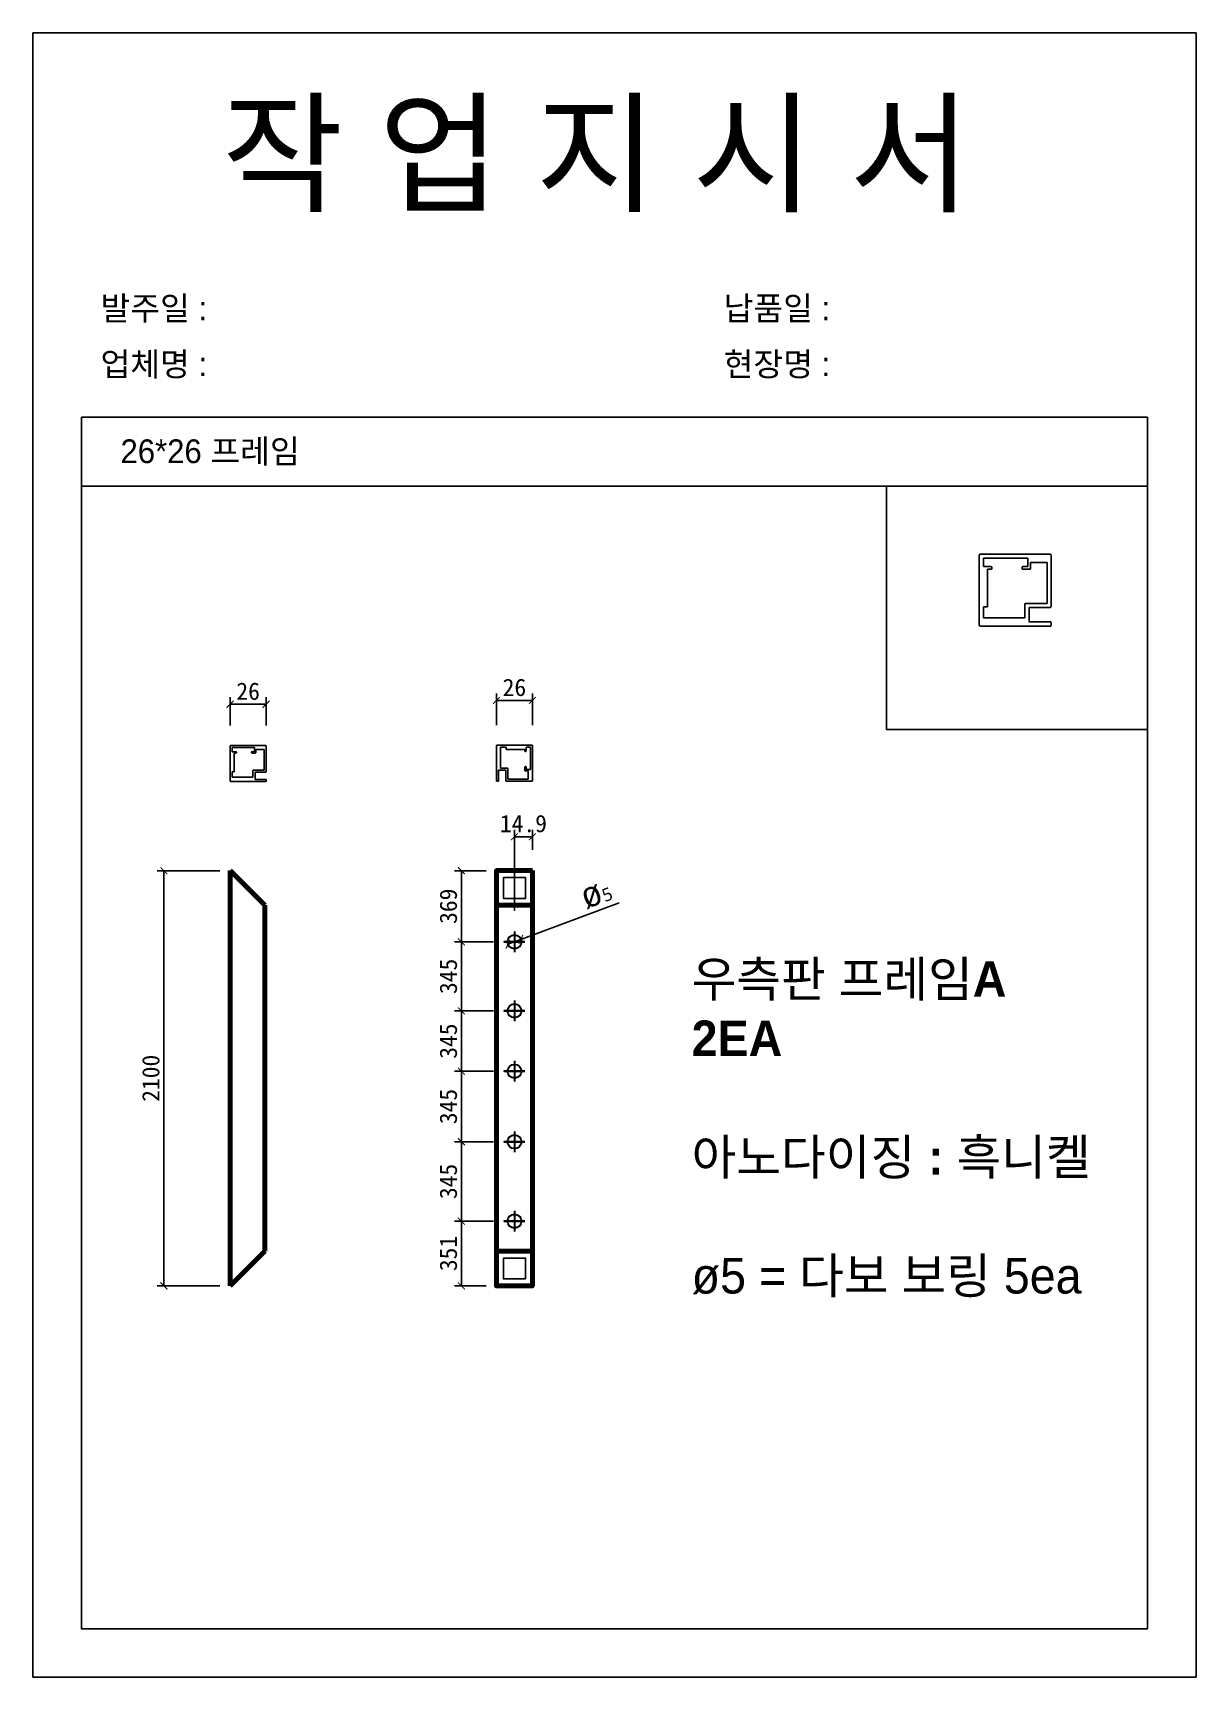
# Model space of a CAD drawing. Header units: millimetres. Extents: x -44117 to 256353, y -2095463 to 65325.
# Drawn here: x 112844 to 114524, y -21430 to -19054 of the extents above; entities that cross this region are included whole.
import ezdxf

# ---------------------------------------------------------------- set-up
doc = ezdxf.new("R2010")
doc.units = ezdxf.units.MM
doc.header["$LTSCALE"] = 10
doc.layers.add('Layer1', color=7, linetype='Continuous', lineweight=70)
doc.dimstyles.new('ISO-25', dxfattribs={"dimtxt": 2.5, "dimasz": 2.5, "dimexe": 1, "dimexo": 1, "dimtad": 1, "dimtxsty": 'Standard', "dimblk": 'ARCHTICK', "dimcen": 2.5, "dimadec": 0, "dimazin": 0, "dimtfac": 1, "dimtmove": 0, "dimatfit": 3, "dimfxl": 0, "dimarcsym": 0})

# ---------------------------------------------------------------- blocks, each defined once
blk = doc.blocks.new('_ArchTick')
at = {"color": 0, "linetype": 'ByBlock', "const_width": 0.15}
blk.add_lwpolyline([(-0.5, -0.5), (0.5, 0.5)], dxfattribs=at)
blk = doc.blocks.new('*D2153')
at = {"color": 0, "lineweight": -2}
for p, q in [((113690.5, -20311.4), (113548.6, -20364)), ((113529.9, -20371), (113548.6, -20364)), ((113529.9, -20371), (113529.9, -20371))]:
    blk.add_line(p, q, dxfattribs=at)
at = {"layer": 'Defpoints', "color": 0}
for p in [(113529.9, -20371), (113548.6, -20364)]:
    blk.add_point(p, dxfattribs=at)
at = {"color": 0, "lineweight": -2, "xscale": 10, "yscale": 10, "zscale": 10}
for p, rotation in [((113548.6, -20364), 200.3503454443181), ((113529.9, -20371), 20.35034544431815)]:
    blk.add_blockref('_ArchTick', p, dxfattribs=dict(at, rotation=rotation))
at = {"color": 0, "insert": (113656.6, -20296.2), "char_height": 25, "attachment_point": 5, "rotation": 20.3503}
blk.add_mtext('{\\fGulim|b0|i0|c129|p50;\\H1.4583x;ø\\fMalgun Gothic|b0|i0|c129|p50;\\H0.51429x;5}', dxfattribs=at)
blk = doc.blocks.new('*D2154')
at = {"color": 0, "lineweight": -2}
for p, q in [((113539.2, -20322.5), (113539.2, -20205.6)), ((113565.2, -20215.6), (113539.2, -20215.6)), ((113565.2, -20234.7), (113565.2, -20205.6))]:
    blk.add_line(p, q, dxfattribs=at)
at = {"layer": 'Defpoints', "color": 0}
for p in [(113539.2, -20215.6), (113565.2, -20264.7), (113539.2, -20352.5)]:
    blk.add_point(p, dxfattribs=at)
at = {"color": 0, "lineweight": -2, "xscale": 10, "yscale": 10, "zscale": 10, "rotation": 180}
blk.add_blockref('_ArchTick', (113539.2, -20215.6), dxfattribs=at)
at = {"color": 0, "lineweight": -2, "xscale": 10, "yscale": 10, "zscale": 10}
blk.add_blockref('_ArchTick', (113565.2, -20215.6), dxfattribs=at)
at = {"color": 0, "insert": (113552.2, -20196.8), "char_height": 25, "attachment_point": 5}
blk.add_mtext('14.9', dxfattribs=at)
blk = doc.blocks.new('*D2155')
at = {"color": 0, "lineweight": -2}
for p, q in [((113113.6, -20264.7), (113023, -20264.7)), ((113033, -20864.7), (113033, -20264.7)), ((113113.6, -20864.7), (113023, -20864.7))]:
    blk.add_line(p, q, dxfattribs=at)
at = {"layer": 'Defpoints', "color": 0}
for p in [(113033, -20264.7), (113128.6, -20264.7), (113128.6, -20864.7)]:
    blk.add_point(p, dxfattribs=at)
at = {"color": 0, "lineweight": -2, "xscale": 10, "yscale": 10, "zscale": 10}
for p, rotation in [((113033, -20264.7), 90), ((113033, -20864.7), 270)]:
    blk.add_blockref('_ArchTick', p, dxfattribs=dict(at, rotation=rotation))
at = {"color": 0, "insert": (113014.2, -20564.7), "char_height": 25, "attachment_point": 5, "rotation": 90}
blk.add_mtext('2100', dxfattribs=at)
blk = doc.blocks.new('*D2205')
at = {"color": 0, "lineweight": -2}
for p, q in [((113498.2, -20264.7), (113452.6, -20264.7)), ((113462.6, -20264.7), (113462.6, -20367.5)), ((113509.2, -20367.5), (113452.6, -20367.5))]:
    blk.add_line(p, q, dxfattribs=at)
at = {"layer": 'Defpoints', "color": 0}
for p in [(113513.2, -20264.7), (113462.6, -20367.5), (113524.2, -20367.5)]:
    blk.add_point(p, dxfattribs=at)
at = {"color": 0, "lineweight": -2, "xscale": 10, "yscale": 10, "zscale": 10}
for p, rotation in [((113462.6, -20264.7), 90), ((113462.6, -20367.5), 270)]:
    blk.add_blockref('_ArchTick', p, dxfattribs=dict(at, rotation=rotation))
at = {"color": 0, "insert": (113443.9, -20316.1), "char_height": 25, "attachment_point": 5, "rotation": 90}
blk.add_mtext('369', dxfattribs=at)
blk = doc.blocks.new('*D2206')
at = {"color": 0, "lineweight": -2}
for p, q in [((113509.2, -20367.5), (113452.6, -20367.5)), ((113462.6, -20367.5), (113462.6, -20467.3)), ((113509.2, -20467.3), (113452.6, -20467.3))]:
    blk.add_line(p, q, dxfattribs=at)
at = {"layer": 'Defpoints', "color": 0}
for p in [(113524.2, -20367.5), (113462.6, -20467.3), (113524.2, -20467.3)]:
    blk.add_point(p, dxfattribs=at)
at = {"color": 0, "lineweight": -2, "xscale": 10, "yscale": 10, "zscale": 10}
for p, rotation in [((113462.6, -20367.5), 90), ((113462.6, -20467.3), 270)]:
    blk.add_blockref('_ArchTick', p, dxfattribs=dict(at, rotation=rotation))
at = {"color": 0, "insert": (113443.9, -20417.4), "char_height": 25, "attachment_point": 5, "rotation": 90}
blk.add_mtext('345', dxfattribs=at)
blk = doc.blocks.new('*D2207')
at = {"color": 0, "lineweight": -2}
for p, q in [((113509.2, -20467.3), (113452.6, -20467.3)), ((113462.6, -20467.3), (113462.6, -20554.6)), ((113509.2, -20554.6), (113452.6, -20554.6))]:
    blk.add_line(p, q, dxfattribs=at)
at = {"layer": 'Defpoints', "color": 0}
for p in [(113524.2, -20467.3), (113462.6, -20554.6), (113524.2, -20554.6)]:
    blk.add_point(p, dxfattribs=at)
at = {"color": 0, "lineweight": -2, "xscale": 10, "yscale": 10, "zscale": 10}
for p, rotation in [((113462.6, -20467.3), 90), ((113462.6, -20554.6), 270)]:
    blk.add_blockref('_ArchTick', p, dxfattribs=dict(at, rotation=rotation))
at = {"color": 0, "insert": (113443.9, -20511), "char_height": 25, "attachment_point": 5, "rotation": 90}
blk.add_mtext('345', dxfattribs=at)
blk = doc.blocks.new('*D2208')
at = {"color": 0, "lineweight": -2}
for p, q in [((113509.2, -20554.6), (113452.6, -20554.6)), ((113462.6, -20554.6), (113462.6, -20656.4)), ((113509.2, -20656.4), (113452.6, -20656.4))]:
    blk.add_line(p, q, dxfattribs=at)
at = {"layer": 'Defpoints', "color": 0}
for p in [(113524.2, -20554.6), (113462.6, -20656.4), (113524.2, -20656.4)]:
    blk.add_point(p, dxfattribs=at)
at = {"color": 0, "lineweight": -2, "xscale": 10, "yscale": 10, "zscale": 10}
for p, rotation in [((113462.6, -20554.6), 90), ((113462.6, -20656.4), 270)]:
    blk.add_blockref('_ArchTick', p, dxfattribs=dict(at, rotation=rotation))
at = {"color": 0, "insert": (113443.9, -20605.5), "char_height": 25, "attachment_point": 5, "rotation": 90}
blk.add_mtext('345', dxfattribs=at)
blk = doc.blocks.new('*D2209')
at = {"color": 0, "lineweight": -2}
for p, q in [((113509.2, -20656.4), (113452.6, -20656.4)), ((113462.6, -20656.4), (113462.6, -20771.2)), ((113509.2, -20771.2), (113452.6, -20771.2))]:
    blk.add_line(p, q, dxfattribs=at)
at = {"layer": 'Defpoints', "color": 0}
for p in [(113524.2, -20656.4), (113462.6, -20771.2), (113524.2, -20771.2)]:
    blk.add_point(p, dxfattribs=at)
at = {"color": 0, "lineweight": -2, "xscale": 10, "yscale": 10, "zscale": 10}
for p, rotation in [((113462.6, -20656.4), 90), ((113462.6, -20771.2), 270)]:
    blk.add_blockref('_ArchTick', p, dxfattribs=dict(at, rotation=rotation))
at = {"color": 0, "insert": (113443.9, -20713.8), "char_height": 25, "attachment_point": 5, "rotation": 90}
blk.add_mtext('345', dxfattribs=at)
blk = doc.blocks.new('*D2210')
at = {"color": 0, "lineweight": -2}
for p, q in [((113509.2, -20771.2), (113452.6, -20771.2)), ((113462.6, -20771.2), (113462.6, -20864.7)), ((113498.2, -20864.7), (113452.6, -20864.7))]:
    blk.add_line(p, q, dxfattribs=at)
at = {"layer": 'Defpoints', "color": 0}
for p in [(113524.2, -20771.2), (113462.6, -20864.7), (113513.2, -20864.7)]:
    blk.add_point(p, dxfattribs=at)
at = {"color": 0, "lineweight": -2, "xscale": 10, "yscale": 10, "zscale": 10}
for p, rotation in [((113462.6, -20771.2), 90), ((113462.6, -20864.7), 270)]:
    blk.add_blockref('_ArchTick', p, dxfattribs=dict(at, rotation=rotation))
at = {"color": 0, "insert": (113443.9, -20817.9), "char_height": 25, "attachment_point": 5, "rotation": 90}
blk.add_mtext('351', dxfattribs=at)
blk = doc.blocks.new('*D2225')
at = {"color": 0, "lineweight": -2}
for p, q in [((113128.6, -20054.8), (113128.6, -20014.2)), ((113128.6, -20024.2), (113180.6, -20024.2)), ((113180.6, -20054.8), (113180.6, -20014.2))]:
    blk.add_line(p, q, dxfattribs=at)
at = {"layer": 'Defpoints', "color": 0}
for p in [(113180.6, -20024.2), (113128.6, -20084.8), (113180.6, -20084.8)]:
    blk.add_point(p, dxfattribs=at)
at = {"color": 0, "lineweight": -2, "xscale": 10, "yscale": 10, "zscale": 10, "rotation": 180}
blk.add_blockref('_ArchTick', (113128.6, -20024.2), dxfattribs=at)
at = {"color": 0, "lineweight": -2, "xscale": 10, "yscale": 10, "zscale": 10}
blk.add_blockref('_ArchTick', (113180.6, -20024.2), dxfattribs=at)
at = {"color": 0, "insert": (113154.6, -20005.5), "char_height": 25, "attachment_point": 5}
blk.add_mtext('26', dxfattribs=at)
blk = doc.blocks.new('*D2226')
at = {"color": 0, "lineweight": -2}
for p, q in [((113513.2, -20054.4), (113513.2, -20008.7)), ((113513.2, -20018.7), (113565.2, -20018.7)), ((113565.2, -20054.4), (113565.2, -20008.7))]:
    blk.add_line(p, q, dxfattribs=at)
at = {"layer": 'Defpoints', "color": 0}
for p in [(113565.2, -20018.7), (113513.2, -20084.4), (113565.2, -20084.4)]:
    blk.add_point(p, dxfattribs=at)
at = {"color": 0, "lineweight": -2, "xscale": 10, "yscale": 10, "zscale": 10, "rotation": 180}
blk.add_blockref('_ArchTick', (113513.2, -20018.7), dxfattribs=at)
at = {"color": 0, "lineweight": -2, "xscale": 10, "yscale": 10, "zscale": 10}
blk.add_blockref('_ArchTick', (113565.2, -20018.7), dxfattribs=at)
at = {"color": 0, "insert": (113539.2, -20000), "char_height": 25, "attachment_point": 5}
blk.add_mtext('26', dxfattribs=at)

msp = doc.modelspace()

# ---------------------------------------------------------------- linework, layer by layer
for p, q in [((114453.74807, -19609.21081), (112913.74807, -19609.21081)), ((114453.74807, -19709.21081), (112913.74807, -19709.21081)), ((114216.50578, -19825.2284), (114216.50578, -19813.2284)), ((114216.50578, -19813.2284), (114280.50578, -19813.2284)), ((114280.50578, -19813.2284), (114280.50578, -19825.2284)), ((114227.30578, -19825.2284), (114216.50578, -19825.2284)), ((114222.50578, -19829.2284), (114227.30578, -19829.2284)), ((114222.50578, -19829.2284), (114222.50578, -19883.2284)), ((114228.50578, -19828.0284), (114228.50578, -19826.4284)), ((114272.50578, -19826.4284), (114272.50578, -19828.0284)), ((114280.50578, -19825.2284), (114273.70578, -19825.2284)), ((114273.70578, -19829.2284), (114283.30578, -19829.2284)), ((114284.50578, -19828.0284), (114284.50578, -19819.2284)), ((114284.50578, -19819.2284), (114308.50578, -19819.2284)), ((114308.50578, -19819.2284), (114308.50578, -19878.4284)), ((114216.50578, -19899.2284), (114216.50578, -19883.2284)), ((114216.50578, -19883.2284), (114222.50578, -19883.2284)), ((114276.50578, -19879.6284), (114276.50578, -19884.4284)), ((114276.50578, -19884.4284), (114276.50578, -19899.2284)), ((114276.50578, -19884.4284), (114276.50578, -19884.4284)), ((114282.50578, -19878.4284), (114277.70578, -19878.4284)), ((114308.50578, -19878.4284), (114282.50578, -19878.4284)), ((114276.50578, -19899.2284), (114216.50578, -19899.2284)), ((113131.59687, -20092.78294), (113131.59687, -20086.78294)), ((113131.59687, -20086.78294), (113163.59687, -20086.78294)), ((113136.99687, -20092.78294), (113131.59687, -20092.78294)), ((113134.59687, -20094.78294), (113136.99687, -20094.78294)), ((113134.59687, -20094.78294), (113134.59687, -20121.78294)), ((113137.59687, -20094.18294), (113137.59687, -20093.38294)), ((113159.59687, -20093.38294), (113159.59687, -20094.18294)), ((113163.59687, -20092.78294), (113160.19687, -20092.78294)), ((113160.19687, -20094.78294), (113164.99687, -20094.78294)), ((113163.59687, -20086.78294), (113163.59687, -20092.78294)), ((113165.59687, -20094.18294), (113165.59687, -20089.78294)), ((113165.59687, -20089.78294), (113177.59687, -20089.78294)), ((113177.59687, -20089.78294), (113177.59687, -20119.38294)), ((113519.23296, -20116.38294), (113519.23296, -20086.38294)), ((113519.23296, -20086.38294), (113527.23296, -20086.38294)), ((113527.23296, -20086.38294), (113527.23296, -20089.38294)), ((113554.23296, -20089.38294), (113527.23296, -20089.38294)), ((113554.23296, -20089.38294), (113554.23296, -20091.78294)), ((113554.83296, -20092.38294), (113555.63296, -20092.38294)), ((113556.23296, -20091.78294), (113556.23296, -20086.38294)), ((113556.23296, -20086.38294), (113562.23296, -20086.38294)), ((113562.23296, -20086.38294), (113562.23296, -20118.38294)), ((113131.59687, -20129.78294), (113131.59687, -20121.78294)), ((113131.59687, -20121.78294), (113134.59687, -20121.78294)), ((113161.59687, -20119.98294), (113161.59687, -20122.38294)), ((113161.59687, -20122.38294), (113161.59687, -20129.78294)), ((113161.59687, -20122.38294), (113161.59687, -20122.38294)), ((113164.59687, -20119.38294), (113162.19687, -20119.38294)), ((113177.59687, -20119.38294), (113164.59687, -20119.38294)), ((113526.63296, -20116.38294), (113519.23296, -20116.38294)), ((113529.03296, -20116.38294), (113526.63296, -20116.38294)), ((113526.63296, -20116.38294), (113526.63296, -20116.38294)), ((113529.63296, -20119.38294), (113529.63296, -20116.98294)), ((113529.63296, -20132.38294), (113529.63296, -20119.38294)), ((113554.23296, -20114.98294), (113554.23296, -20119.78294)), ((113555.63296, -20114.38294), (113554.83296, -20114.38294)), ((113554.83296, -20120.38294), (113559.23296, -20120.38294)), ((113556.23296, -20118.38294), (113556.23296, -20114.98294)), ((113562.23296, -20118.38294), (113556.23296, -20118.38294)), ((113559.23296, -20120.38294), (113559.23296, -20132.38294)), ((113161.59687, -20129.78294), (113131.59687, -20129.78294)), ((113559.23296, -20132.38294), (113529.63296, -20132.38294))]:
    msp.add_line(p, q)
at = {"lineweight": 30}
for p, q in [((113539.23716, -20352.47958), (113539.23716, -20382.47958)), ((113539.23716, -20452.34828), (113539.23716, -20482.34828)), ((113539.23716, -20539.57998), (113539.23716, -20569.57998)), ((113539.23716, -20641.36942), (113539.23716, -20671.36942)), ((113539.23716, -20756.20918), (113539.23716, -20786.20918))]:
    msp.add_line(p, q, dxfattribs=at)
for points in [[(112843.74807, -21430.04109), (114523.74807, -21430.04109), (114523.74807, -19054.04109), (112843.74807, -19054.04109)], [(114453.74807, -19709.21081), (114076.79932, -19709.21081), (114076.79932, -20060.81778), (114453.74807, -20060.81778)], [(113555.23716, -20274.6681), (113523.23716, -20274.6681), (113523.23716, -20304.6681), (113555.23716, -20304.6681)], [(113555.23716, -20854.6681), (113523.23716, -20854.6681), (113523.23716, -20824.6681), (113555.23716, -20824.6681)]]:
    msp.add_lwpolyline(points, close=True)
msp.add_lwpolyline([(112913.74807, -19609.21081), (112913.74807, -21360.04109), (114453.74807, -21360.04109), (114453.74807, -19609.21081)])
for points in [[(114313.30578, -19905.22789, -0.4142135624), (114314.50578, -19906.42789), (114314.50578, -19910.0284, -0.4142135624), (114313.30578, -19911.2284), (114212.50578, -19911.2284, -0.4142135624), (114210.50578, -19909.2284), (114210.50578, -19809.2284, -0.4142135624), (114212.50578, -19807.2284), (114312.50578, -19807.2284, -0.4142135624), (114314.50578, -19809.2284), (114314.50578, -19882.4284, -0.4142135624), (114312.50578, -19884.4284), (114282.50578, -19884.4284), (114282.50578, -19905.2284), (114313.30578, -19905.2284)], [(113179.99687, -20132.78268, -0.4142135624), (113180.59687, -20133.38268), (113180.59687, -20135.18294, -0.4142135624), (113179.99687, -20135.78294), (113129.59687, -20135.78294, -0.4142135624), (113128.59687, -20134.78294), (113128.59687, -20084.78294, -0.4142135624), (113129.59687, -20083.78294), (113179.59687, -20083.78294, -0.4142135624), (113180.59687, -20084.78294), (113180.59687, -20121.38294, -0.4142135624), (113179.59687, -20122.38294), (113164.59687, -20122.38294), (113164.59687, -20132.78294), (113179.99687, -20132.78294)], [(113516.23322, -20134.78294, -0.4142135624), (113515.63322, -20135.38294), (113513.83296, -20135.38294, -0.4142135624), (113513.23296, -20134.78294), (113513.23296, -20084.38294, -0.4142135624), (113514.23296, -20083.38294), (113564.23296, -20083.38294, -0.4142135624), (113565.23296, -20084.38294), (113565.23296, -20134.38294, -0.4142135624), (113564.23296, -20135.38294), (113527.63296, -20135.38294, -0.4142135624), (113526.63296, -20134.38294), (113526.63296, -20119.38294), (113516.23296, -20119.38294), (113516.23296, -20134.78294)]]:
    msp.add_lwpolyline(points, format="xyb")
for points in [[(113554.23716, -20367.47958), (113524.23716, -20367.47958)], [(113554.23716, -20467.34828), (113524.23716, -20467.34828)], [(113554.23716, -20554.57998), (113524.23716, -20554.57998)], [(113554.23716, -20656.36942), (113524.23716, -20656.36942)], [(113554.23716, -20771.20918), (113524.23716, -20771.20918)]]:
    msp.add_lwpolyline(points, close=True, dxfattribs=at)
for centre in [(113539.23716, -20367.47958), (113539.23716, -20467.34828), (113539.23716, -20554.57998), (113539.23716, -20656.36942), (113539.23716, -20771.20918)]:
    msp.add_circle(centre, 10, dxfattribs=at)
for centre, radius, start, end in [((114227.30578, -19826.4284), 1.2, 360, 90), ((114227.30578, -19828.0284), 1.2, 270, 0), ((114273.70578, -19826.4284), 1.2, 90, 180), ((114273.70578, -19828.0284), 1.2, 180, 270), ((114283.30578, -19828.0284), 1.2, 270, 0), ((114277.70578, -19879.6284), 1.2, 90, 180), ((113136.99687, -20093.38294), 0.6, 360, 90), ((113136.99687, -20094.18294), 0.6, 270, 0), ((113160.19687, -20093.38294), 0.6, 90, 180), ((113160.19687, -20094.18294), 0.6, 180, 270), ((113164.99687, -20094.18294), 0.6, 270, 0), ((113554.83296, -20091.78294), 0.6, 180, 270), ((113555.63296, -20091.78294), 0.6, 270, 0), ((113162.19687, -20119.98294), 0.6, 90, 180), ((113529.03296, -20116.98294), 0.6, 360, 90), ((113554.83296, -20114.98294), 0.6, 90, 180), ((113554.83296, -20119.78294), 0.6, 180, 270), ((113555.63296, -20114.98294), 0.6, 360, 90)]:
    msp.add_arc(centre, radius, start, end)
at = {"layer": 'Layer1'}
for p, q in [((113128.60106, -20264.6681), (113178.60106, -20314.6681)), ((113565.23716, -20314.6681), (113513.23716, -20314.6681)), ((113178.60106, -20814.6681), (113128.60106, -20864.6681)), ((113565.23716, -20814.6681), (113513.23716, -20814.6681))]:
    msp.add_line(p, q, dxfattribs=at)
for points in [[(113128.60106, -20264.6681), (113128.60106, -20864.6681)], [(113178.60106, -20314.6681), (113178.60106, -20814.6681)]]:
    msp.add_lwpolyline(points, dxfattribs=at)
msp.add_lwpolyline([(113565.23716, -20264.6681), (113513.23716, -20264.6681), (113513.23716, -20864.6681), (113565.23716, -20864.6681)], close=True, dxfattribs=at)

# ---------------------------------------------------------------- texts
at = {"attachment_point": 1}
for s, heights, insert, char_height in [('{\\fGulim|b0|i0|c129|p50;작 업 지 시 서}', [-155.84554], (113116.55468, -19158.2036), 140), ('{\\fGulim|b0|i0|c129|p50;발주일 :}', [-38.18216], (112941.34532, -19434.92402), 34.3), ('{\\fGulim|b0|i0|c129|p50;납품일 :}', [-37.67976], (113841.3233, -19434.92402), 34.3), ('{\\fGulim|b0|i0|c129|p50;업체명 : }', [-38.2735], (112941.34532, -19515.5802), 34.3), ('{\\fGulim|b0|i0|c129|p50;현장명 : }', [-38.2735], (113841.3233, -19515.5802), 34.3), ('{\\fGulim|b0|i0|c129|p50;26*26 프레임}', [-38.22783], (112970.30791, -19641.44878), 34.3), ('{\\fGulim|b1|i0|c129|p50;우측판 프레임A\\P2EA\\P\\P아노다이징 : 흑니켈\\P\\P\\fGulim|b0|i0|c129|p50;ø5 = 다보 보링 5ea}', [491.47221], (113795.13658, -20395.45961), 51.45)]:
    msp.add_mtext_dynamic_manual_height_columns(s, width=3307.3198183, gutter_width=12.5, heights=heights, dxfattribs=dict(at, insert=insert, char_height=char_height))

# ---------------------------------------------------------------- dimensions: what is measured, and where the dimension line sits
for base, p1, p2, text, picture, middle in [((113180.59687, -20024.24486), (113128.59687, -20084.78294), (113180.59687, -20084.78294), '26', '*D2225', (113154.59687, -20024.24486)), ((113565.23296, -20018.74447), (113513.23296, -20084.38294), (113565.23296, -20084.38294), '26', '*D2226', (113539.23296, -20018.74447)), ((113539.23716, -20215.57828), (113565.23716, -20264.6681), (113539.23716, -20352.47958), '14.9', '*D2154', (113552.23716, -20215.57828))]:
    dim = msp.add_linear_dim(base=base, p1=p1, p2=p2, text=text, dimstyle='ISO-25', override={"dimscale": 10, "dimasz": 1, "dimexo": 3})
    dim.commit()
    dim.dimension.update_dxf_attribs({"geometry": picture, "text_midpoint": middle, "dimtype": 160})
dim = msp.add_linear_dim(base=(113032.99798, -20264.6681), p1=(113128.60106, -20864.6681), p2=(113128.60106, -20264.6681), angle=90, text='2100', dimstyle='ISO-25', override={"dimscale": 10, "dimasz": 1, "dimexo": 1.5, "dimtxsty": 'Standard'})
dim.commit()
dim.dimension.update_dxf_attribs({"geometry": '*D2155', "text_midpoint": (113014.24798, -20564.6681)})
for base, p1, p2, text, override, picture, middle in [((113462.63015, -20367.47958), (113513.23716, -20264.6681), (113524.23716, -20367.47958), '369', {"dimscale": 10, "dimasz": 1, "dimexo": 1.5, "dimtxsty": 'Standard'}, '*D2205', (113462.63015, -20316.07384)), ((113462.63015, -20467.34828), (113524.23716, -20367.47958), (113524.23716, -20467.34828), '345', {"dimscale": 10, "dimasz": 1, "dimexo": 1.5, "dimtxsty": 'Standard', "dimtmove": 1}, '*D2206', (113462.63015, -20417.41393)), ((113462.63015, -20554.57998), (113524.23716, -20467.34828), (113524.23716, -20554.57998), '345', {"dimscale": 10, "dimasz": 1, "dimexo": 1.5, "dimtxsty": 'Standard', "dimtmove": 1}, '*D2207', (113462.63015, -20510.96413)), ((113462.63015, -20656.36942), (113524.23716, -20554.57998), (113524.23716, -20656.36942), '345', {"dimscale": 10, "dimasz": 1, "dimexo": 1.5, "dimtxsty": 'Standard', "dimtmove": 1}, '*D2208', (113462.63015, -20605.4747)), ((113462.63015, -20771.20918), (113524.23716, -20656.36942), (113524.23716, -20771.20918), '345', {"dimscale": 10, "dimasz": 1, "dimexo": 1.5, "dimtxsty": 'Standard', "dimtmove": 1}, '*D2209', (113462.63015, -20713.7893)), ((113462.63015, -20864.6681), (113524.23716, -20771.20918), (113513.23716, -20864.6681), '351', {"dimscale": 10, "dimasz": 1, "dimexo": 1.5, "dimtxsty": 'Standard', "dimtmove": 1}, '*D2210', (113462.63015, -20817.93864))]:
    dim = msp.add_linear_dim(base=base, p1=p1, p2=p2, angle=90, text=text, dimstyle='ISO-25', override=override)
    dim.commit()
    dim.dimension.update_dxf_attribs({"geometry": picture, "text_midpoint": middle, "dimtype": 160})
dim = msp.add_diameter_dim_2p(p1=(113529.86132, -20370.95717), p2=(113548.613, -20364.00198), text='{\\fGulim|b0|i0|c129|p50;\\H1.4583x;ø\\fMalgun Gothic|b0|i0|c129|p50;\\H0.51429x;5}', dimstyle='ISO-25', override={"dimscale": 10, "dimasz": 1, "dimexo": 3})
dim.commit()
dim.dimension.update_dxf_attribs({"geometry": '*D2153', "text_midpoint": (113665.67112, -20320.5839), "dimtype": 163})

doc.saveas('drawing.dxf')
